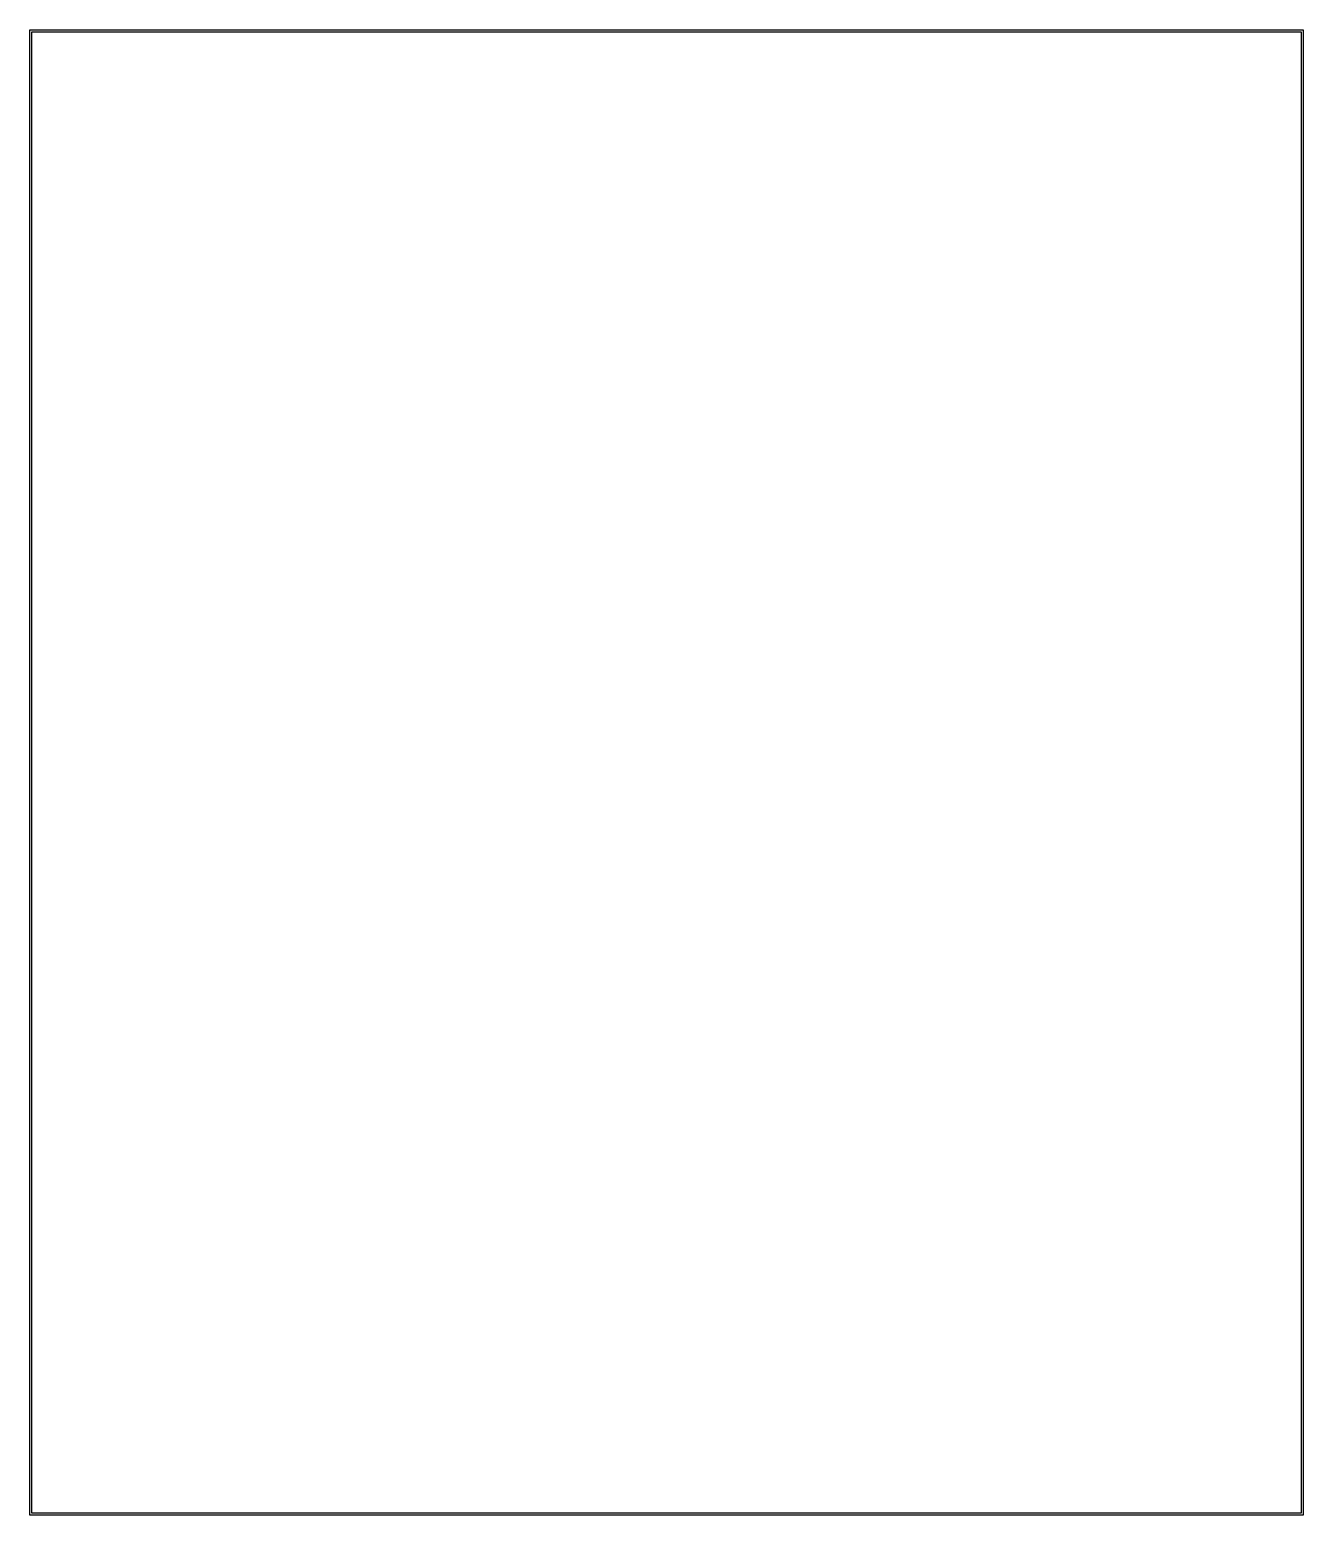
# Model space of a CAD drawing. Header units: millimetres. Extents: x -209 to 211, y -245 to 245.
import ezdxf

# ---------------------------------------------------------------- set-up
doc = ezdxf.new("R2010")
doc.units = ezdxf.units.MM
doc.layers.get('0').update_dxf_attribs({"linetype": 'CONTINUOUS'})

msp = doc.modelspace()

# ---------------------------------------------------------------- linework, layer by layer
for points in [[(-209, -244.9), (-209, 244.9), (211, 244.9), (211, -244.9)], [(210.25, -244.15), (-208.25, -244.15), (-208.25, 244.15), (210.25, 244.15)]]:
    msp.add_lwpolyline(points, close=True)

doc.saveas('drawing.dxf')
